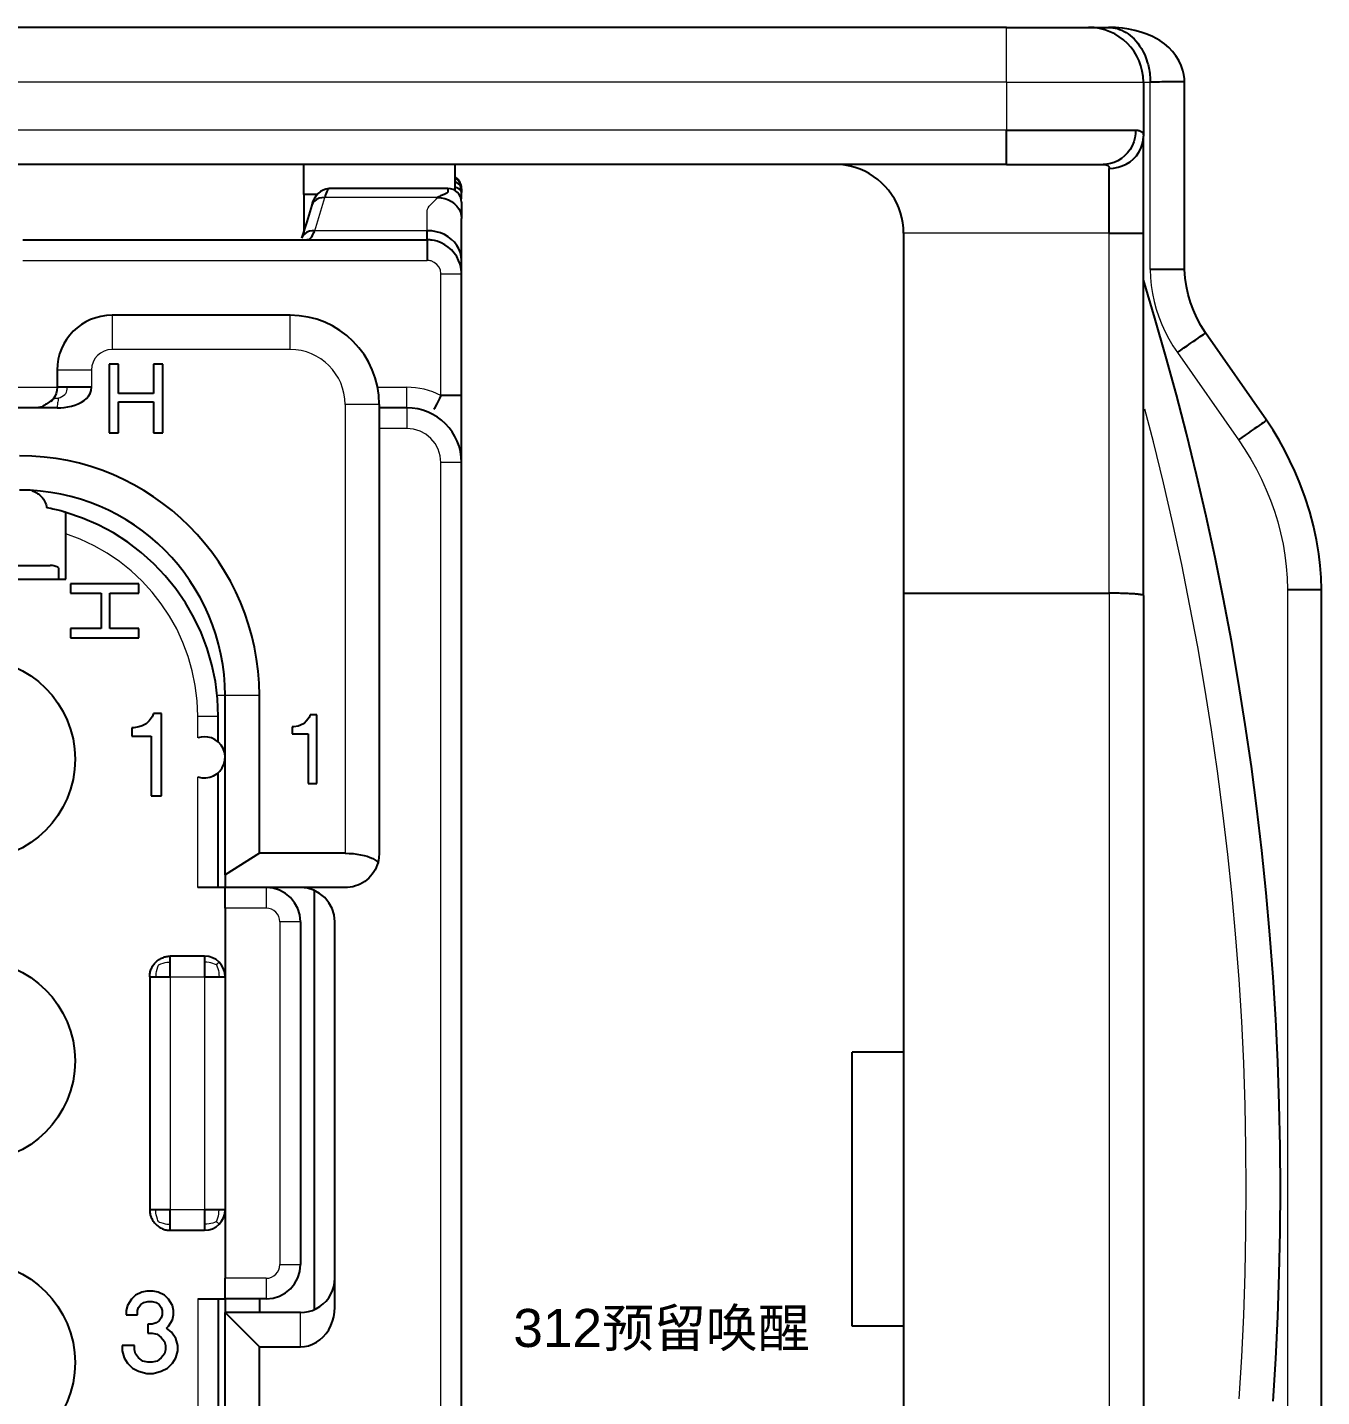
# Model space of a CAD drawing. Header units: millimetres. Extents: x 1638 to 3450, y 1129 to 2069.
# Drawn here: x 1898.6 to 1932.59, y 1909.58 to 1945.54 of the extents above; entities that cross this region are included whole.
import ezdxf

# ---------------------------------------------------------------- set-up
doc = ezdxf.new("R2010")
doc.units = ezdxf.units.MM
doc.layers.add('AM60', color=3, linetype='Continuous', lineweight=25)
doc.layers.add('AM_6', color=3, linetype='Continuous', lineweight=25)
doc.layers.add('线色线径', color=1, linetype='Continuous')
doc.styles.get("Standard").update_dxf_attribs({"font": 'arial.ttf'})

# ---------------------------------------------------------------- blocks, each defined once
blk = doc.blocks.new('*U14')
blk.add_circle((0, 0), 2.641)
blk = doc.blocks.new('*U15')
at = {"layer": 'AM_6', "color": 0, "linetype": 'ByBlock', "lineweight": -2, "transparency": 16777216}
for p in [(0, 23.769), (7, 23.769), (0, 15.846), (7, 15.846), (0, 7.923), (7, 7.923), (0, 0), (7, 0)]:
    blk.add_blockref('*U14', p, dxfattribs=at)
blk = doc.blocks.new('A$C4F331E43')
at = {"layer": 'AM_6', "lineweight": 25}
for points in [[(75.96, 61.92), (47.16, 61.92)], [(75.96, 61.92), (76.138, 61.92), (76.316, 61.92), (76.49, 61.92), (76.661, 61.92), (76.828, 61.92), (76.988, 61.92), (77.141, 61.92), (77.287, 61.92), (77.423, 61.92), (77.549, 61.92), (77.665, 61.92), (77.768, 61.92), (77.86, 61.92), (77.938, 61.92), (78.003, 61.92), (78.054, 61.92), (78.091, 61.92), (78.113, 61.92), (78.12, 61.92)], [(79.56, 60.48), (79.553, 60.627), (79.531, 60.77), (79.495, 60.908), (79.447, 61.041), (79.386, 61.166), (79.314, 61.285), (79.231, 61.396), (79.138, 61.498), (79.036, 61.591), (78.925, 61.674), (78.806, 61.746), (78.681, 61.807), (78.548, 61.855), (78.41, 61.891), (78.267, 61.913), (78.12, 61.92)], [(78.12, 61.92), (78.64, 61.92)], [(80.639, 60.455), (80.636, 60.568), (80.622, 60.679), (80.598, 60.788), (80.552, 60.923), (80.491, 61.052), (80.415, 61.173), (80.326, 61.285), (80.227, 61.388), (80.112, 61.485), (79.988, 61.571), (79.894, 61.627), (79.797, 61.677), (79.647, 61.742), (79.493, 61.796), (79.336, 61.839), (79.174, 61.873), (79.012, 61.897), (78.825, 61.915), (78.64, 61.92)], [(78.64, 61.92), (78.699, 61.918), (78.758, 61.912), (78.817, 61.901), (78.875, 61.887), (78.934, 61.867), (78.992, 61.844), (79.051, 61.816), (79.108, 61.783), (79.161, 61.748), (79.212, 61.71), (79.263, 61.666), (79.313, 61.618), (79.364, 61.564), (79.412, 61.504), (79.461, 61.437), (79.507, 61.364), (79.553, 61.282), (79.594, 61.195), (79.635, 61.092), (79.67, 60.984), (79.681, 60.943), (79.691, 60.9), (79.701, 60.855), (79.71, 60.81), (79.718, 60.762), (79.725, 60.714), (79.73, 60.664), (79.735, 60.613), (79.738, 60.547), (79.739, 60.48)], [(79.56, 60.48), (79.56, 59.066)], [(80.639, 60.49), (80.625, 60.491), (80.612, 60.492), (80.604, 60.492), (80.595, 60.492), (80.584, 60.492), (80.573, 60.492), (80.561, 60.492), (80.547, 60.492), (80.533, 60.492), (80.518, 60.492), (80.501, 60.492), (80.484, 60.492), (80.466, 60.492), (80.447, 60.492), (80.427, 60.492), (80.406, 60.491), (80.362, 60.491), (80.316, 60.49), (80.291, 60.49), (80.266, 60.49), (80.241, 60.489), (80.214, 60.489), (80.16, 60.488), (80.104, 60.487), (80.046, 60.486), (79.986, 60.485), (79.956, 60.485), (79.926, 60.484), (79.895, 60.483), (79.864, 60.483), (79.833, 60.482), (79.802, 60.481), (79.771, 60.481), (79.739, 60.48)], [(80.639, 55.561), (80.639, 60.49)], [(75.96, 59.22), (76.055, 59.22), (76.149, 59.22), (76.393, 59.22), (76.634, 59.22), (76.872, 59.22), (77.107, 59.22), (77.337, 59.22), (77.54, 59.22), (77.737, 59.22), (77.927, 59.22), (78.109, 59.22), (78.284, 59.22), (78.449, 59.22), (78.605, 59.22), (78.751, 59.22), (78.879, 59.22), (78.997, 59.22), (79.104, 59.22), (79.201, 59.22), (79.286, 59.22), (79.321, 59.22), (79.354, 59.22)], [(75.96, 58.32), (75.96, 58.328), (75.96, 58.351), (75.96, 58.389), (75.96, 58.441), (75.96, 58.506), (75.96, 58.584), (75.96, 58.672), (75.96, 58.77), (75.96, 58.876), (75.96, 58.987), (75.96, 59.103), (75.96, 59.22)], [(79.354, 59.22), (79.349, 59.12), (79.332, 59.018), (79.304, 58.914), (79.262, 58.813), (79.208, 58.716), (79.143, 58.625), (79.066, 58.544), (78.981, 58.475), (78.889, 58.417), (78.794, 58.373), (78.696, 58.343), (78.6, 58.326), (78.506, 58.32)], [(78.66, 58.217), (78.777, 58.224), (78.893, 58.246), (79.004, 58.282), (79.11, 58.331), (79.208, 58.392), (79.296, 58.466), (79.374, 58.549), (79.439, 58.641), (79.492, 58.741), (79.529, 58.846), (79.552, 58.955), (79.56, 59.066)], [(79.354, 59.22), (79.374, 59.22), (79.393, 59.219), (79.411, 59.217), (79.428, 59.214), (79.449, 59.21), (79.469, 59.204), (79.486, 59.196), (79.502, 59.187), (79.516, 59.177), (79.528, 59.166), (79.538, 59.152), (79.546, 59.138), (79.552, 59.122), (79.557, 59.105), (79.559, 59.086), (79.56, 59.066)], [(79.56, 56.52), (79.56, 56.613), (79.56, 56.705), (79.56, 56.896), (79.56, 57.085), (79.56, 57.27), (79.56, 57.452), (79.56, 57.63), (79.56, 57.803), (79.56, 57.968), (79.56, 58.125), (79.56, 58.274), (79.56, 58.414), (79.56, 58.545), (79.56, 58.666), (79.56, 58.777), (79.56, 58.896), (79.56, 58.998), (79.56, 59.033), (79.56, 59.066)], [(75.96, 58.32), (75.806, 58.32), (75.653, 58.32), (61.406, 58.32), (47.16, 58.32)], [(57.51, 57.535), (57.51, 58.32)], [(61.47, 58.32), (61.47, 57.642)], [(73.26, 56.52), (73.255, 56.655), (73.24, 56.788), (73.215, 56.921), (73.18, 57.051), (73.136, 57.178), (73.082, 57.301), (73.019, 57.42), (72.947, 57.534), (72.867, 57.642), (72.78, 57.744), (72.684, 57.839), (72.582, 57.927), (72.474, 58.007), (72.36, 58.079), (72.241, 58.142), (72.118, 58.196), (71.991, 58.24), (71.861, 58.275), (71.728, 58.3), (71.595, 58.315), (71.46, 58.32)], [(75.96, 58.32), (76.031, 58.32), (76.102, 58.32), (76.284, 58.32), (76.465, 58.32), (76.644, 58.32), (76.82, 58.32), (76.992, 58.32), (77.195, 58.32), (77.389, 58.32), (77.572, 58.32), (77.745, 58.32), (77.906, 58.32), (78.054, 58.32), (78.172, 58.32), (78.279, 58.32), (78.373, 58.32), (78.455, 58.32), (78.481, 58.32), (78.506, 58.32)], [(78.506, 58.32), (78.52, 58.32), (78.535, 58.319), (78.548, 58.318), (78.561, 58.316), (78.577, 58.313), (78.592, 58.309), (78.605, 58.304), (78.617, 58.298), (78.627, 58.292), (78.636, 58.284), (78.643, 58.275), (78.649, 58.265), (78.654, 58.255), (78.657, 58.243), (78.659, 58.231), (78.66, 58.217)], [(61.65, 57.67), (61.646, 57.739), (61.63, 57.805), (61.618, 57.837), (61.603, 57.869), (61.583, 57.898), (61.56, 57.927), (61.534, 57.954), (61.504, 57.979), (61.471, 58)], [(61.65, 57.677), (61.644, 57.742), (61.623, 57.809), (61.587, 57.872), (61.538, 57.928), (61.477, 57.972)], [(78.66, 56.52), (78.66, 56.582), (78.66, 56.644), (78.66, 56.796), (78.66, 56.946), (78.66, 57.093), (78.66, 57.237), (78.66, 57.375), (78.66, 57.503), (78.66, 57.624), (78.66, 57.737), (78.66, 57.842), (78.66, 57.938), (78.66, 58.025), (78.66, 58.104), (78.66, 58.172), (78.66, 58.195), (78.66, 58.217)], [(57.51, 57.535), (57.51, 57.388), (57.51, 57.248), (57.51, 57.118), (57.51, 56.999), (57.51, 56.891), (57.51, 56.795), (57.51, 56.712), (57.51, 56.644), (57.51, 56.59), (57.51, 56.551), (57.51, 56.528), (57.51, 56.52)], [(57.873, 57.535), (57.51, 57.535)], [(58.168, 57.686), (58.088, 57.674), (58.017, 57.649), (57.945, 57.607), (57.884, 57.555), (57.825, 57.489), (57.777, 57.416), (57.74, 57.336), (57.715, 57.248)], [(58.185, 57.69), (58.177, 57.689), (58.164, 57.684), (58.151, 57.674), (58.129, 57.647), (58.108, 57.607), (58.093, 57.569), (58.078, 57.525), (58.072, 57.502), (58.065, 57.477), (58.061, 57.463), (58.058, 57.449)], [(61.29, 57.69), (58.185, 57.69)], [(61.29, 57.69), (61.29, 57.679), (61.29, 57.659), (61.29, 57.629), (61.29, 57.616), (61.29, 57.602), (61.288, 57.592), (61.282, 57.583), (61.273, 57.574), (61.261, 57.565), (61.246, 57.556), (61.229, 57.547), (61.21, 57.538), (61.19, 57.529), (61.168, 57.52), (61.146, 57.511), (61.124, 57.502), (61.101, 57.492), (61.079, 57.482), (61.058, 57.471), (61.038, 57.461), (61.02, 57.449)], [(61.65, 57.33), (61.643, 57.403), (61.622, 57.47), (61.589, 57.531), (61.545, 57.585), (61.491, 57.629), (61.43, 57.662), (61.363, 57.683), (61.29, 57.69)], [(61.65, 57.645), (61.642, 57.701), (61.619, 57.755), (61.581, 57.804), (61.531, 57.845), (61.47, 57.879)], [(61.65, 57.587), (61.642, 57.619), (61.619, 57.65), (61.581, 57.678), (61.531, 57.702), (61.47, 57.721)], [(61.65, 57.677), (61.65, 57.659), (61.65, 57.645)], [(61.65, 57.645), (61.65, 57.628), (61.65, 57.609), (61.65, 57.598), (61.65, 57.587)], [(61.65, 57.421), (61.65, 57.443), (61.65, 57.49), (61.65, 57.538), (61.65, 57.562), (61.65, 57.587)], [(57.715, 57.248), (57.583, 56.814), (57.45, 56.38)], [(58.058, 57.449), (57.981, 57.447), (57.909, 57.432), (57.843, 57.402), (57.787, 57.36), (57.744, 57.308), (57.715, 57.248)], [(61.02, 57.449), (61.119, 57.442), (61.215, 57.422), (61.306, 57.389), (61.39, 57.345), (61.465, 57.289), (61.53, 57.224), (61.581, 57.151), (61.619, 57.072), (61.642, 56.989), (61.65, 56.903)], [(61.65, 57.33), (61.65, 57.315), (61.65, 57.281), (61.65, 57.271), (61.65, 57.259), (61.65, 57.25), (61.65, 57.238), (61.65, 57.222), (61.65, 57.204), (61.65, 57.184), (61.65, 57.162), (61.65, 57.138), (61.65, 57.113), (61.65, 57.087), (61.65, 57.06), (61.65, 57.033), (61.65, 57.006), (61.65, 56.979), (61.65, 56.953), (61.65, 56.927), (61.65, 56.903)], [(61.65, 55.802), (61.65, 56.062), (61.65, 56.322), (61.65, 56.369), (61.65, 56.424), (61.65, 56.485), (61.65, 56.552), (61.65, 56.622), (61.65, 56.694), (61.65, 56.766), (61.65, 56.836), (61.65, 56.903)], [(57.793, 56.581), (57.726, 56.581), (57.657, 56.568), (57.591, 56.541), (57.532, 56.502), (57.486, 56.451), (57.455, 56.394)], [(57.644, 56.351), (57.654, 56.356), (57.664, 56.364), (57.675, 56.373), (57.698, 56.398), (57.721, 56.429), (57.743, 56.468), (57.765, 56.513), (57.774, 56.535), (57.784, 56.558), (57.788, 56.569), (57.793, 56.581)], [(60.75, 56.343), (60.75, 56.401), (60.75, 56.458), (60.75, 56.533), (60.75, 56.556), (60.75, 56.581)], [(61.65, 55.802), (61.642, 55.903), (61.619, 56.003), (61.581, 56.1), (61.529, 56.191), (61.464, 56.276), (61.386, 56.353), (61.298, 56.42), (61.2, 56.477), (61.094, 56.522), (60.983, 56.555), (60.867, 56.574), (60.75, 56.581)], [(73.26, 56.52), (73.26, 47.061)], [(78.66, 56.52), (78.777, 56.52), (78.893, 56.52), (79.004, 56.52), (79.11, 56.52), (79.208, 56.52), (79.296, 56.52), (79.374, 56.52), (79.439, 56.52), (79.492, 56.52), (79.529, 56.52), (79.552, 56.52), (79.56, 56.52)], [(79.56, 46.998), (79.56, 56.52)], [(50.13, 56.34), (60.75, 56.34)], [(57.551, 56.34), (57.597, 56.349), (57.644, 56.351)], [(57.595, 56.34), (57.608, 56.341), (57.618, 56.342), (57.626, 56.344), (57.633, 56.346), (57.644, 56.351)], [(60.75, 56.34), (60.75, 56.316), (60.75, 56.285), (60.75, 56.239), (60.75, 56.182), (60.75, 56.114), (60.75, 56.038), (60.75, 55.959), (60.75, 55.878), (60.75, 55.8)], [(61.65, 55.44), (61.65, 55.468), (61.648, 55.496), (61.646, 55.525), (61.643, 55.553), (61.631, 55.626), (61.612, 55.698), (61.574, 55.802), (61.523, 55.901), (61.46, 55.993), (61.386, 56.076), (61.303, 56.15), (61.211, 56.213), (61.112, 56.264), (61.008, 56.302), (60.943, 56.319), (60.877, 56.331), (60.846, 56.335), (60.814, 56.338), (60.782, 56.339), (60.75, 56.34)], [(61.65, 55.44), (61.65, 55.461), (61.65, 55.49), (61.65, 55.532), (61.65, 55.586), (61.65, 55.652), (61.65, 55.729), (61.65, 55.764), (61.65, 55.802)], [(61.65, 52.254), (61.65, 55.44)], [(80.639, 55.561), (80.62, 55.561), (80.59, 55.561), (80.547, 55.561), (80.492, 55.561), (80.425, 55.561), (80.348, 55.561), (80.262, 55.561), (80.167, 55.561), (80.066, 55.561), (79.96, 55.561), (79.85, 55.561), (79.739, 55.561)], [(81.189, 53.896), (81.069, 54.091), (80.962, 54.292), (80.872, 54.49), (80.795, 54.693), (80.734, 54.901), (80.688, 55.111), (80.655, 55.335), (80.639, 55.561)], [(82.969, 25.844), (83.037, 26.955), (83.091, 28.068), (83.129, 29.181), (83.152, 30.295), (83.16, 31.41), (83.152, 32.525), (83.129, 33.639), (83.091, 34.752), (83.037, 35.865), (82.969, 36.976), (82.884, 38.086), (82.785, 39.195), (82.67, 40.302), (82.541, 41.407), (82.396, 42.511), (82.236, 43.612), (82.06, 44.712), (81.87, 45.808), (81.665, 46.903), (81.444, 47.995), (81.208, 49.083), (80.958, 50.169), (80.692, 51.252), (80.429, 52.267), (80.152, 53.279), (79.862, 54.286), (79.56, 55.29)], [(52.47, 54.36), (52.323, 54.353), (52.18, 54.331), (52.042, 54.295), (51.909, 54.247), (51.784, 54.186), (51.665, 54.114), (51.554, 54.031), (51.452, 53.938), (51.359, 53.836), (51.276, 53.725), (51.204, 53.606), (51.143, 53.481), (51.095, 53.348), (51.059, 53.21), (51.037, 53.067), (51.03, 52.92)], [(57.15, 54.36), (52.47, 54.36)], [(59.49, 52.02), (59.478, 52.259), (59.442, 52.492), (59.385, 52.716), (59.306, 52.931), (59.208, 53.135), (59.09, 53.328), (58.956, 53.508), (58.805, 53.675), (58.638, 53.826), (58.458, 53.96), (58.265, 54.078), (58.061, 54.176), (57.846, 54.255), (57.622, 54.312), (57.389, 54.348), (57.15, 54.36)], [(80.452, 53.38), (80.539, 53.441), (80.625, 53.501), (80.709, 53.56), (80.789, 53.616), (80.864, 53.668), (80.933, 53.717), (80.996, 53.761), (81.051, 53.799), (81.098, 53.832), (81.135, 53.858), (81.163, 53.878), (81.181, 53.89), (81.189, 53.896)], [(82.795, 51.603), (81.189, 53.896)], [(51.03, 52.92), (51.03, 52.47)], [(52.639, 53.072), (52.392, 53.072)], [(52.392, 53.072), (52.392, 51.272)], [(52.639, 52.307), (52.639, 53.072)], [(53.809, 53.072), (53.562, 53.072)], [(53.562, 53.072), (53.562, 52.307)], [(53.809, 51.272), (53.809, 53.072)], [(50.907, 52.144), (50.824, 52.083), (50.738, 52.024), (50.72, 52.013), (50.702, 52.001), (50.688, 51.992), (50.673, 51.984), (50.661, 51.977), (50.651, 51.972), (50.644, 51.969)], [(51.03, 52.47), (51.023, 52.386), (51.004, 52.303), (50.971, 52.225), (50.927, 52.153), (50.872, 52.088)], [(51.03, 51.93), (51.122, 51.933), (51.216, 51.941), (51.311, 51.955), (51.405, 51.975), (51.497, 52.002), (51.584, 52.035), (51.666, 52.075), (51.739, 52.122), (51.803, 52.176), (51.856, 52.238), (51.896, 52.307), (51.921, 52.384), (51.93, 52.47)], [(51.294, 52.47), (51.226, 52.47), (51.168, 52.47), (51.119, 52.47), (51.081, 52.47), (51.053, 52.47), (51.036, 52.47)], [(51.93, 52.47), (51.829, 52.47), (51.73, 52.47), (51.633, 52.47), (51.54, 52.47), (51.451, 52.47), (51.369, 52.47), (51.294, 52.47)], [(53.562, 52.307), (52.639, 52.307)], [(61.11, 52.254), (61.072, 52.178), (61.034, 52.105), (60.999, 52.035), (60.966, 51.971), (60.936, 51.914), (60.924, 51.889)], [(61.65, 52.254), (61.626, 52.254), (61.595, 52.254), (61.549, 52.254), (61.512, 52.254), (61.47, 52.254), (61.424, 52.254), (61.348, 52.254), (61.269, 52.254), (61.188, 52.254), (61.11, 52.254)], [(61.65, 50.49), (61.65, 50.499), (61.65, 50.525), (61.65, 50.567), (61.65, 50.624), (61.65, 50.695), (61.65, 50.777), (61.65, 50.87), (61.65, 50.973), (61.65, 51.085), (61.65, 51.203), (61.65, 51.327), (61.65, 51.456), (61.65, 51.588), (61.65, 51.722), (61.65, 51.857), (61.65, 51.991), (61.65, 52.124), (61.65, 52.254)], [(51.03, 51.93), (49.311, 51.93)], [(50.645, 51.953), (50.49, 51.93)], [(52.639, 51.272), (52.639, 52.082)], [(52.639, 52.082), (53.562, 52.082)], [(53.562, 52.082), (53.562, 51.272)], [(59.49, 52.02), (59.49, 40.23)], [(60.21, 51.93), (59.49, 51.93)], [(61.65, 50.49), (61.643, 50.637), (61.621, 50.78), (61.585, 50.918), (61.537, 51.051), (61.476, 51.176), (61.404, 51.295), (61.321, 51.406), (61.228, 51.508), (61.126, 51.601), (61.015, 51.684), (60.896, 51.756), (60.771, 51.817), (60.638, 51.865), (60.5, 51.901), (60.357, 51.923), (60.21, 51.93)], [(60.869, 51.781), (60.865, 51.773)], [(82.795, 51.603), (82.787, 51.597), (82.769, 51.585), (82.741, 51.565), (82.703, 51.539), (82.657, 51.506), (82.602, 51.468), (82.539, 51.424), (82.47, 51.375), (82.394, 51.323), (82.314, 51.266), (82.231, 51.208), (82.145, 51.148), (82.058, 51.087)], [(84.24, 47.161), (84.227, 47.474), (84.202, 47.786), (84.164, 48.096), (84.102, 48.466), (84.023, 48.833), (83.927, 49.196), (83.799, 49.597), (83.652, 49.991), (83.535, 50.267), (83.408, 50.538), (83.273, 50.805), (83.123, 51.076), (82.964, 51.342), (82.795, 51.603)], [(52.392, 51.272), (52.639, 51.272)], [(53.562, 51.272), (53.809, 51.272)], [(56.34, 44.37), (56.332, 44.694), (56.307, 45.014), (56.267, 45.329), (56.212, 45.64), (56.142, 45.944), (56.057, 46.243), (55.958, 46.536), (55.845, 46.822), (55.719, 47.101), (55.58, 47.373), (55.428, 47.637), (55.264, 47.892), (55.088, 48.139), (54.901, 48.377), (54.703, 48.606), (54.495, 48.825), (54.276, 49.033), (54.047, 49.231), (53.809, 49.418), (53.562, 49.594), (53.307, 49.758), (53.043, 49.91), (52.771, 50.049), (52.492, 50.175), (52.206, 50.288), (51.913, 50.387), (51.614, 50.472), (51.31, 50.542), (50.999, 50.597), (50.684, 50.637), (50.364, 50.662), (50.04, 50.67)], [(61.65, 12.33), (61.65, 50.49)], [(55.44, 44.37), (55.433, 44.648), (55.412, 44.922), (55.378, 45.192), (55.33, 45.458), (55.27, 45.72), (55.197, 45.976), (55.112, 46.227), (55.016, 46.472), (54.908, 46.711), (54.788, 46.944), (54.658, 47.17), (54.518, 47.389), (54.367, 47.601), (54.207, 47.805), (54.037, 48.001), (53.858, 48.188), (53.671, 48.367), (53.475, 48.537), (53.271, 48.697), (53.059, 48.848), (52.84, 48.988), (52.614, 49.118), (52.381, 49.238), (52.142, 49.346), (51.897, 49.442), (51.646, 49.527), (51.39, 49.6), (51.128, 49.66), (50.862, 49.708), (50.592, 49.742), (50.318, 49.763), (50.04, 49.77)], [(50.364, 49.75), (50.383, 49.745), (50.403, 49.738), (50.423, 49.73), (50.442, 49.722), (50.461, 49.713), (50.479, 49.704), (50.497, 49.693), (50.515, 49.683), (50.532, 49.671), (50.565, 49.646), (50.596, 49.618), (50.622, 49.59), (50.647, 49.561), (50.669, 49.53), (50.69, 49.496), (50.708, 49.461), (50.724, 49.424), (50.737, 49.384), (50.748, 49.343), (50.752, 49.325), (50.755, 49.306)], [(51.255, 49.183), (51.247, 49.186), (51.236, 49.189), (51.222, 49.193), (51.213, 49.195), (51.203, 49.198), (51.193, 49.201), (51.181, 49.204), (51.155, 49.212), (51.124, 49.22), (51.091, 49.229), (51.053, 49.238), (51.012, 49.249), (50.967, 49.26), (50.918, 49.271), (50.867, 49.282), (50.812, 49.294), (50.755, 49.306)], [(55.26, 43.83), (55.241, 44.29), (55.185, 44.742), (55.094, 45.183), (54.968, 45.612), (54.809, 46.028), (54.619, 46.427), (54.398, 46.81), (54.148, 47.173), (53.87, 47.515), (53.566, 47.835), (53.236, 48.131), (52.883, 48.4), (52.506, 48.642), (52.109, 48.854), (51.691, 49.035), (51.255, 49.183)], [(51.255, 48.618), (51.255, 48.645), (51.255, 48.672), (51.255, 48.699), (51.255, 48.726), (51.255, 48.752), (51.255, 48.779), (51.255, 48.805), (51.255, 48.83), (51.255, 48.855), (51.255, 48.88), (51.255, 48.904), (51.255, 48.927), (51.255, 48.95), (51.255, 48.972), (51.255, 48.993), (51.255, 49.013), (51.255, 49.032), (51.255, 49.051), (51.255, 49.068), (51.255, 49.085), (51.255, 49.1), (51.255, 49.114), (51.255, 49.127), (51.255, 49.138), (51.255, 49.149), (51.255, 49.158), (51.255, 49.165), (51.255, 49.177)], [(51.255, 47.43), (51.255, 48.618)], [(49.455, 47.79), (49.632, 47.79), (49.807, 47.79), (49.979, 47.79), (50.146, 47.79), (50.306, 47.79), (50.458, 47.79), (50.6, 47.79), (50.731, 47.79), (50.85, 47.79)], [(51.062, 47.73), (51.052, 47.736), (51.04, 47.742), (51.029, 47.748), (51.017, 47.754), (50.992, 47.764), (50.966, 47.773), (50.939, 47.78), (50.91, 47.785), (50.881, 47.789), (50.85, 47.79)], [(51.062, 47.73), (51.062, 47.43)], [(83.34, 47.161), (83.451, 47.161), (83.561, 47.161), (83.667, 47.161), (83.768, 47.161), (83.862, 47.161), (83.949, 47.161), (84.026, 47.161), (84.093, 47.161), (84.148, 47.161), (84.191, 47.161), (84.22, 47.161), (84.237, 47.161)], [(84.24, 15.659), (84.24, 47.161)], [(73.26, 47.061), (73.26, 45.764), (73.26, 44.465), (73.26, 43.164), (73.26, 41.862), (73.26, 40.559), (73.26, 39.254), (73.26, 37.948), (73.26, 36.642), (73.26, 35.334), (73.26, 34.027), (73.26, 32.718), (73.26, 31.41), (73.26, 30.102), (73.26, 28.794), (73.26, 27.486), (73.26, 26.178), (73.26, 24.872)], [(73.26, 47.061), (78.66, 47.061)], [(79.56, 46.998), (79.55, 47.008), (79.543, 47.011), (79.533, 47.014), (79.521, 47.017), (79.507, 47.019), (79.492, 47.022), (79.474, 47.025), (79.454, 47.028), (79.432, 47.03), (79.409, 47.033), (79.384, 47.035), (79.356, 47.038), (79.328, 47.04), (79.297, 47.042), (79.266, 47.045), (79.232, 47.047), (79.197, 47.048), (79.161, 47.05), (79.124, 47.052), (79.085, 47.053), (79.046, 47.055), (79.005, 47.056), (78.964, 47.057), (78.922, 47.058), (78.879, 47.059), (78.836, 47.059), (78.792, 47.06), (78.748, 47.06), (78.704, 47.061), (78.66, 47.061)], [(79.56, 46.998), (79.56, 45.707), (79.56, 44.413), (79.56, 43.118), (79.56, 41.821), (79.56, 40.522), (79.56, 39.223), (79.56, 37.922), (79.56, 36.621), (79.56, 35.319), (79.56, 34.016), (79.56, 32.713), (79.56, 31.41), (79.56, 30.107), (79.56, 28.804), (79.56, 27.501), (79.56, 26.199), (79.56, 24.898)], [(55.44, 39.663), (55.44, 44.37)], [(56.34, 40.23), (56.34, 44.37)], [(55.26, 43.152), (55.26, 43.83)], [(57.243, 43.551), (57.198, 43.551)], [(57.198, 43.551), (57.198, 43.371)], [(57.356, 43.573), (57.243, 43.551)], [(57.423, 43.596), (57.356, 43.573)], [(57.513, 43.641), (57.423, 43.596)], [(57.581, 43.708), (57.513, 43.641)], [(57.648, 43.798), (57.581, 43.708)], [(57.671, 43.866), (57.648, 43.798)], [(57.851, 43.866), (57.671, 43.866)], [(57.851, 42.066), (57.851, 43.866)], [(54.72, 42.241), (54.826, 42.215), (54.932, 42.211), (55.035, 42.227), (55.133, 42.263), (55.222, 42.316), (55.299, 42.386), (55.363, 42.471), (55.409, 42.57), (55.435, 42.676), (55.439, 42.782), (55.423, 42.885), (55.387, 42.983), (55.334, 43.072), (55.264, 43.149), (55.179, 43.213), (55.08, 43.259), (54.991, 43.282), (54.9, 43.29), (54.809, 43.282), (54.72, 43.259)], [(57.198, 43.371), (57.626, 43.371)], [(57.626, 43.371), (57.626, 42.066)], [(55.26, 39.33), (55.26, 42.348)], [(57.626, 42.066), (57.851, 42.066)], [(56.34, 40.23), (55.44, 39.663)], [(58.59, 40.23), (56.34, 40.23)], [(58.59, 40.23), (58.696, 40.228), (58.801, 40.221), (58.903, 40.21), (59, 40.194), (59.092, 40.174), (59.176, 40.151), (59.253, 40.124), (59.32, 40.094), (59.377, 40.061), (59.423, 40.026), (59.457, 39.99)], [(59.457, 39.99), (59.436, 39.924), (59.411, 39.86), (59.38, 39.799), (59.345, 39.74), (59.305, 39.683), (59.261, 39.63), (59.213, 39.581), (59.162, 39.535), (59.107, 39.493), (59.049, 39.456), (58.989, 39.423), (58.926, 39.395), (58.861, 39.372), (58.795, 39.354), (58.727, 39.341), (58.659, 39.333), (58.59, 39.33)], [(59.49, 40.23), (59.482, 40.109), (59.457, 39.99)], [(55.44, 39.663), (55.44, 39.33)], [(55.44, 39.33), (54.72, 39.33)], [(55.44, 38.79), (55.44, 38.884), (55.44, 38.975), (55.44, 39.06), (55.44, 39.137), (55.44, 39.204), (55.44, 39.258), (55.44, 39.297), (55.44, 39.322), (55.44, 39.33)], [(56.52, 39.33), (55.44, 39.33)], [(57.42, 38.43), (57.402, 38.611), (57.349, 38.78), (57.266, 38.933), (57.156, 39.066), (57.023, 39.176), (56.87, 39.259), (56.701, 39.312), (56.52, 39.33)], [(58.59, 39.33), (56.52, 39.33)], [(58.32, 38.43), (58.302, 38.611), (58.249, 38.78), (58.166, 38.933), (58.056, 39.066), (57.923, 39.176), (57.77, 39.259), (57.601, 39.312), (57.42, 39.33)], [(57.78, 39.255), (57.78, 28.245)], [(55.44, 38.79), (55.44, 29.07)], [(57.42, 38.43), (57.42, 29.43)], [(58.32, 28.309), (58.32, 38.43)], [(53.46, 36.99), (53.461, 37.016), (53.463, 37.043), (53.466, 37.069), (53.47, 37.095), (53.476, 37.121), (53.483, 37.147), (53.492, 37.172), (53.501, 37.197), (53.512, 37.221), (53.524, 37.244), (53.537, 37.268), (53.551, 37.29), (53.566, 37.312), (53.583, 37.333), (53.6, 37.353), (53.618, 37.372), (53.637, 37.39), (53.657, 37.407), (53.678, 37.424), (53.7, 37.439), (53.722, 37.453), (53.746, 37.466), (53.769, 37.478), (53.793, 37.489), (53.818, 37.498), (53.843, 37.507), (53.869, 37.514), (53.895, 37.52), (53.921, 37.524), (53.947, 37.527), (53.974, 37.529), (54, 37.53)], [(54.9, 37.53), (54, 37.53)], [(54, 37.372), (54, 37.402), (54, 37.429), (54, 37.475), (54, 37.506), (54, 37.524)], [(55.44, 36.99), (55.429, 37.099), (55.398, 37.2), (55.348, 37.292), (55.282, 37.372), (55.202, 37.438), (55.11, 37.488), (55.009, 37.519), (54.9, 37.53)], [(54.9, 37.53), (54.9, 37.506), (54.9, 37.475), (54.9, 37.429), (54.9, 37.402), (54.9, 37.372)], [(54, 36.99), (54, 37.068), (54, 37.149), (54, 37.228), (54, 37.304), (54, 37.339), (54, 37.372)], [(54.9, 37.372), (54.9, 37.339), (54.9, 37.304), (54.9, 37.228), (54.9, 37.149), (54.9, 37.068), (54.9, 36.99)], [(53.46, 36.99), (53.484, 36.99), (53.515, 36.99), (53.561, 36.99), (53.588, 36.99), (53.618, 36.99)], [(53.46, 36.99), (53.46, 30.87)], [(53.618, 36.99), (53.651, 36.99), (53.686, 36.99), (53.762, 36.99), (53.841, 36.99), (53.922, 36.99), (54, 36.99)], [(54.9, 36.99), (54.984, 36.99), (55.067, 36.99), (55.145, 36.99), (55.217, 36.99), (55.282, 36.99)], [(55.282, 36.99), (55.337, 36.99), (55.381, 36.99), (55.414, 36.99), (55.433, 36.99)], [(73.26, 35.01), (71.91, 35.01)], [(71.91, 27.81), (71.91, 35.01)], [(53.46, 30.87), (53.461, 30.844), (53.463, 30.817), (53.466, 30.791), (53.47, 30.765), (53.476, 30.739), (53.483, 30.713), (53.492, 30.688), (53.501, 30.663), (53.512, 30.639), (53.524, 30.616), (53.537, 30.592), (53.551, 30.57), (53.566, 30.548), (53.583, 30.527), (53.6, 30.507), (53.618, 30.488), (53.637, 30.47), (53.657, 30.453), (53.678, 30.436), (53.7, 30.421), (53.723, 30.407), (53.746, 30.394), (53.769, 30.382), (53.793, 30.371), (53.818, 30.362), (53.843, 30.353), (53.869, 30.346), (53.895, 30.34), (53.921, 30.336), (53.947, 30.333), (53.974, 30.331), (54, 30.33)], [(53.618, 30.87), (53.588, 30.87), (53.561, 30.87), (53.515, 30.87), (53.484, 30.87), (53.466, 30.87)], [(54, 30.87), (53.922, 30.87), (53.841, 30.87), (53.762, 30.87), (53.686, 30.87), (53.651, 30.87), (53.618, 30.87)], [(54, 30.488), (54, 30.521), (54, 30.556), (54, 30.632), (54, 30.711), (54, 30.792), (54, 30.87)], [(54.9, 30.33), (55.009, 30.341), (55.11, 30.372), (55.202, 30.422), (55.282, 30.488), (55.348, 30.568), (55.398, 30.66), (55.429, 30.761), (55.44, 30.87)], [(54.9, 30.87), (54.9, 30.792), (54.9, 30.711), (54.9, 30.632), (54.9, 30.556), (54.9, 30.521), (54.9, 30.488)], [(55.282, 30.87), (55.217, 30.87), (55.145, 30.87), (55.067, 30.87), (54.984, 30.87), (54.9, 30.87)], [(55.44, 30.87), (55.414, 30.87), (55.381, 30.87), (55.337, 30.87), (55.282, 30.87)], [(54, 30.33), (54, 30.354), (54, 30.385), (54, 30.431), (54, 30.458), (54, 30.488)], [(54, 30.33), (54.9, 30.33)], [(54.9, 30.488), (54.9, 30.458), (54.9, 30.431), (54.9, 30.385), (54.9, 30.354), (54.9, 30.336)], [(56.52, 28.53), (56.701, 28.548), (56.87, 28.601), (57.023, 28.684), (57.156, 28.794), (57.266, 28.927), (57.349, 29.08), (57.402, 29.249), (57.42, 29.43)], [(55.44, 28.53), (55.44, 28.538), (55.44, 28.563), (55.44, 28.602), (55.44, 28.656), (55.44, 28.723), (55.44, 28.8), (55.44, 28.885), (55.44, 28.976), (55.44, 29.07)], [(57.42, 28.17), (57.528, 28.177), (57.635, 28.196), (57.739, 28.228), (57.838, 28.273), (57.931, 28.329), (58.017, 28.396), (58.094, 28.473), (58.161, 28.559), (58.217, 28.652), (58.262, 28.751), (58.294, 28.855), (58.313, 28.962), (58.32, 29.07)], [(54.72, 28.53), (55.44, 28.53)], [(55.26, 28.53), (55.26, 20.473)], [(56.52, 28.53), (55.44, 28.53)], [(55.44, 28.53), (55.44, 28.17)], [(56.34, 28.53), (56.34, 28.17)], [(55.44, 28.17), (56.34, 27.27)], [(55.44, 22.95), (55.44, 28.17)], [(57.42, 28.17), (55.44, 28.17)], [(57.42, 27.27), (57.528, 27.278), (57.635, 27.3), (57.739, 27.338), (57.838, 27.389), (57.931, 27.454), (58.017, 27.531), (58.094, 27.62), (58.161, 27.719), (58.217, 27.826), (58.262, 27.941), (58.294, 28.061), (58.313, 28.184), (58.32, 28.309)], [(73.26, 27.81), (71.91, 27.81)], [(56.34, 23.85), (56.34, 27.27)], [(56.34, 27.27), (57.42, 27.27)]]:
    blk.add_lwpolyline(points, dxfattribs=at)
at = {"layer": 'AM_6', "lineweight": 9}
for points in [[(75.96, 60.48), (75.96, 60.631), (75.96, 60.779), (75.96, 60.925), (75.96, 61.066), (75.96, 61.2), (75.96, 61.326), (75.96, 61.444), (75.96, 61.55), (75.96, 61.645), (75.96, 61.727), (75.96, 61.796), (75.96, 61.85), (75.96, 61.889), (75.96, 61.912), (75.96, 61.92)], [(75.96, 60.48), (46.774, 60.48)], [(75.96, 60.48), (76.195, 60.48), (76.43, 60.48), (76.662, 60.48), (76.892, 60.48), (77.117, 60.48), (77.338, 60.48), (77.552, 60.48), (77.76, 60.48), (77.96, 60.48), (78.152, 60.48), (78.334, 60.48), (78.506, 60.48), (78.667, 60.48), (78.816, 60.48), (78.953, 60.48), (79.078, 60.48), (79.189, 60.48), (79.286, 60.48), (79.369, 60.48), (79.437, 60.48), (79.491, 60.48), (79.529, 60.48), (79.552, 60.48), (79.56, 60.48)], [(75.96, 60.48), (75.96, 59.22)], [(79.56, 60.48), (79.739, 60.48)], [(79.739, 55.561), (79.739, 60.48)], [(75.96, 59.22), (45.36, 59.22)], [(57.793, 56.581), (58.058, 57.449)], [(61.02, 57.449), (58.058, 57.449)], [(60.75, 56.581), (60.75, 56.841), (60.75, 57.102), (60.756, 57.143), (60.774, 57.183), (60.8, 57.221), (60.833, 57.26), (60.87, 57.297), (60.91, 57.335), (60.949, 57.372), (60.987, 57.41), (61.02, 57.449)], [(60.75, 56.581), (57.793, 56.581)], [(78.66, 56.52), (73.26, 56.52)], [(78.66, 47.061), (78.66, 56.52)], [(50.13, 55.8), (60.75, 55.8)], [(61.11, 55.44), (61.11, 55.451), (61.109, 55.463), (61.108, 55.474), (61.107, 55.485), (61.102, 55.514), (61.095, 55.543), (61.059, 55.624), (61.005, 55.695), (60.934, 55.749), (60.853, 55.785), (60.827, 55.792), (60.801, 55.796), (60.788, 55.798), (60.775, 55.799), (60.763, 55.8), (60.75, 55.8)], [(61.65, 55.44), (61.626, 55.44), (61.595, 55.44), (61.549, 55.44), (61.492, 55.44), (61.424, 55.44), (61.348, 55.44), (61.269, 55.44), (61.188, 55.44), (61.11, 55.44)], [(61.11, 52.254), (61.11, 55.44)], [(79.739, 55.561), (79.746, 55.349), (79.765, 55.139), (79.797, 54.93), (79.841, 54.723), (79.896, 54.518), (79.963, 54.317), (80.041, 54.12), (80.129, 53.927), (80.227, 53.739), (80.335, 53.556), (80.452, 53.38)], [(52.47, 54.36), (52.47, 54.352), (52.47, 54.329), (52.47, 54.291), (52.47, 54.239), (52.47, 54.174), (52.47, 54.096), (52.47, 54.008), (52.47, 53.91), (52.47, 53.804), (52.47, 53.693), (52.47, 53.577), (52.47, 53.46)], [(57.15, 53.46), (57.15, 53.577), (57.15, 53.693), (57.15, 53.804), (57.15, 53.91), (57.15, 54.008), (57.15, 54.096), (57.15, 54.174), (57.15, 54.239), (57.15, 54.291), (57.15, 54.329), (57.15, 54.352), (57.15, 54.36)], [(52.47, 53.46), (52.361, 53.449), (52.26, 53.418), (52.168, 53.368), (52.088, 53.302), (52.022, 53.222), (51.972, 53.13), (51.941, 53.029), (51.93, 52.92)], [(57.15, 53.46), (52.47, 53.46)], [(58.59, 52.02), (58.583, 52.167), (58.561, 52.31), (58.525, 52.448), (58.477, 52.581), (58.416, 52.706), (58.344, 52.825), (58.261, 52.936), (58.168, 53.038), (58.066, 53.131), (57.955, 53.214), (57.836, 53.286), (57.711, 53.347), (57.578, 53.395), (57.44, 53.431), (57.297, 53.453), (57.15, 53.46)], [(80.452, 53.38), (82.058, 51.087)], [(51.93, 52.92), (51.813, 52.92), (51.697, 52.92), (51.586, 52.92), (51.48, 52.92), (51.382, 52.92), (51.294, 52.92), (51.216, 52.92), (51.151, 52.92), (51.099, 52.92), (51.061, 52.92), (51.038, 52.92), (51.03, 52.92)], [(51.93, 52.92), (51.93, 52.47)], [(42.21, 52.47), (51.03, 52.47)], [(51.059, 52.18), (51.027, 52.178), (50.998, 52.175), (50.972, 52.17), (50.949, 52.164), (50.929, 52.156), (50.912, 52.147), (50.899, 52.138)], [(51.059, 52.18), (51.057, 52.152), (51.053, 52.122), (51.048, 52.09), (51.042, 52.056), (51.036, 52.019), (51.032, 51.978), (51.03, 51.93)], [(51.059, 52.18), (51.11, 52.203), (51.156, 52.226), (51.196, 52.25), (51.229, 52.276), (51.255, 52.305), (51.274, 52.337), (51.285, 52.375), (51.292, 52.418), (51.294, 52.47)], [(59.446, 52.47), (60.21, 52.47)], [(61.11, 52.254), (60.896, 52.347), (60.673, 52.415), (60.443, 52.456), (60.21, 52.47)], [(60.21, 51.93), (60.21, 51.938), (60.21, 51.963), (60.21, 52.002), (60.21, 52.056), (60.21, 52.123), (60.21, 52.2), (60.21, 52.285), (60.21, 52.376), (60.21, 52.47)], [(59.49, 52.02), (59.482, 52.02), (59.459, 52.02), (59.422, 52.02), (59.369, 52.02), (59.304, 52.02), (59.226, 52.02), (59.138, 52.02), (59.04, 52.02), (58.934, 52.02), (58.823, 52.02), (58.707, 52.02), (58.59, 52.02)], [(58.59, 52.02), (58.59, 40.23)], [(60.21, 51.93), (60.21, 51.922), (60.21, 51.897), (60.21, 51.858), (60.21, 51.804), (60.21, 51.737), (60.21, 51.66), (60.21, 51.575), (60.21, 51.484), (60.21, 51.39)], [(82.072, 25.905), (82.141, 27.005), (82.194, 28.105), (82.231, 29.206), (82.254, 30.308), (82.262, 31.41), (82.254, 32.512), (82.231, 33.614), (82.194, 34.715), (82.141, 35.815), (82.072, 36.915), (81.989, 38.012), (81.891, 39.109), (81.778, 40.203), (81.649, 41.297), (81.506, 42.388), (81.348, 43.477), (81.174, 44.564), (80.986, 45.649), (80.783, 46.731), (80.565, 47.811), (80.332, 48.887), (80.084, 49.961), (79.821, 51.032), (79.599, 51.891)], [(60.21, 51.39), (59.49, 51.39)], [(61.11, 50.49), (61.092, 50.671), (61.039, 50.84), (60.956, 50.993), (60.846, 51.126), (60.713, 51.236), (60.56, 51.319), (60.391, 51.372), (60.21, 51.39)], [(82.058, 51.087), (82.224, 50.838), (82.381, 50.582), (82.527, 50.32), (82.662, 50.052), (82.787, 49.779), (82.899, 49.501), (83, 49.219), (83.088, 48.932), (83.163, 48.643), (83.226, 48.35), (83.275, 48.056), (83.311, 47.759), (83.333, 47.46), (83.34, 47.161)], [(61.65, 50.49), (61.642, 50.49), (61.617, 50.49), (61.578, 50.49), (61.524, 50.49), (61.457, 50.49), (61.38, 50.49), (61.295, 50.49), (61.204, 50.49), (61.11, 50.49)], [(61.11, 12.33), (61.11, 50.49)], [(54.72, 43.83), (54.704, 44.235), (54.656, 44.633), (54.577, 45.022), (54.469, 45.401), (54.333, 45.768), (54.169, 46.122), (53.979, 46.462), (53.763, 46.785), (53.523, 47.091), (53.26, 47.378), (52.975, 47.644), (52.669, 47.889), (52.343, 48.11), (51.998, 48.306), (51.635, 48.476), (51.255, 48.618)], [(83.34, 47.161), (83.34, 15.659)], [(78.66, 47.061), (78.66, 45.764), (78.66, 44.465), (78.66, 43.164), (78.66, 41.862), (78.66, 40.559), (78.66, 39.254), (78.66, 37.948), (78.66, 36.642), (78.66, 35.334), (78.66, 34.027), (78.66, 32.718), (78.66, 31.41), (78.66, 30.102), (78.66, 28.794), (78.66, 27.486), (78.66, 26.178), (78.66, 24.872)], [(55.44, 44.37), (55.336, 44.37), (55.234, 44.37)], [(56.34, 44.37), (55.44, 44.37)], [(54.72, 43.83), (54.814, 43.83), (54.905, 43.83), (54.99, 43.83), (55.067, 43.83), (55.134, 43.83), (55.188, 43.83), (55.227, 43.83), (55.252, 43.83), (55.26, 43.83)], [(54.72, 43.259), (54.72, 43.83)], [(54.72, 39.33), (54.72, 42.241)], [(56.52, 39.33), (56.52, 39.322), (56.52, 39.297), (56.52, 39.258), (56.52, 39.204), (56.52, 39.137), (56.52, 39.06), (56.52, 38.975), (56.52, 38.884), (56.52, 38.79)], [(56.52, 38.79), (55.44, 38.79)], [(56.88, 38.43), (56.873, 38.503), (56.852, 38.57), (56.819, 38.631), (56.775, 38.685), (56.721, 38.729), (56.66, 38.762), (56.593, 38.783), (56.52, 38.79)], [(57.42, 38.43), (57.412, 38.43), (57.387, 38.43), (57.348, 38.43), (57.294, 38.43), (57.227, 38.43), (57.15, 38.43), (57.065, 38.43), (56.974, 38.43), (56.88, 38.43)], [(56.88, 38.43), (56.88, 29.43)], [(53.69, 37.3), (53.676, 37.27), (53.663, 37.24), (53.643, 37.179), (53.628, 37.12), (53.622, 37.08), (53.619, 37.037), (53.618, 36.99)], [(53.69, 37.3), (53.72, 37.314), (53.75, 37.327), (53.811, 37.347), (53.87, 37.362), (53.91, 37.368), (53.953, 37.371), (54, 37.372)], [(55.213, 37.3), (55.165, 37.322), (55.117, 37.34), (55.068, 37.354), (55.018, 37.364), (54.964, 37.37), (54.9, 37.372)], [(55.213, 37.3), (55.234, 37.323), (55.252, 37.341), (55.266, 37.355), (55.275, 37.365), (55.282, 37.372)], [(55.213, 37.3), (55.234, 37.252), (55.252, 37.202), (55.266, 37.153), (55.275, 37.103), (55.28, 37.051), (55.282, 36.99)], [(54, 36.99), (54.9, 36.99)], [(54, 36.99), (54, 30.87)], [(54.9, 36.99), (54.9, 30.87)], [(53.69, 30.56), (53.676, 30.59), (53.663, 30.62), (53.643, 30.681), (53.628, 30.74), (53.622, 30.78), (53.619, 30.823), (53.618, 30.87)], [(54.9, 30.87), (54, 30.87)], [(55.213, 30.56), (55.234, 30.608), (55.252, 30.658), (55.266, 30.707), (55.275, 30.757), (55.28, 30.809), (55.282, 30.87)], [(53.69, 30.56), (53.72, 30.546), (53.75, 30.533), (53.811, 30.513), (53.87, 30.498), (53.91, 30.492), (53.953, 30.489), (54, 30.488)], [(55.213, 30.56), (55.165, 30.538), (55.117, 30.52), (55.068, 30.506), (55.018, 30.496), (54.964, 30.49), (54.9, 30.488)], [(55.213, 30.56), (55.226, 30.546), (55.238, 30.533), (55.258, 30.513), (55.272, 30.499), (55.281, 30.489)], [(56.52, 29.07), (56.593, 29.077), (56.66, 29.098), (56.721, 29.131), (56.775, 29.175), (56.819, 29.229), (56.852, 29.29), (56.873, 29.357), (56.88, 29.43)], [(56.88, 29.43), (56.974, 29.43), (57.065, 29.43), (57.15, 29.43), (57.227, 29.43), (57.294, 29.43), (57.348, 29.43), (57.387, 29.43), (57.412, 29.43), (57.42, 29.43)], [(56.52, 29.07), (55.44, 29.07)], [(56.52, 29.07), (56.52, 28.976), (56.52, 28.885), (56.52, 28.8), (56.52, 28.723), (56.52, 28.656), (56.52, 28.602), (56.52, 28.563), (56.52, 28.538), (56.52, 28.53)], [(54.72, 28.53), (54.72, 20.579)], [(57.42, 27.27), (57.42, 28.17)]]:
    blk.add_lwpolyline(points, dxfattribs=at)
at = {"layer": '线色线径', "lineweight": 25}
for points in [[(38.43, 47.43), (51.255, 47.43)], [(51.376, 47.307), (51.376, 47.06)], [(53.176, 47.307), (51.376, 47.307)], [(53.176, 47.06), (53.176, 47.307)], [(51.376, 47.06), (52.186, 47.06)], [(52.186, 47.06), (52.186, 46.137)], [(52.411, 47.06), (53.176, 47.06)], [(52.411, 46.137), (52.411, 47.06)], [(51.376, 46.137), (51.376, 45.89)], [(52.186, 46.137), (51.376, 46.137)], [(53.176, 46.137), (52.411, 46.137)], [(53.176, 45.89), (53.176, 46.137)], [(51.376, 45.89), (53.176, 45.89)], [(53.556, 43.899), (53.529, 43.818)], [(53.772, 43.899), (53.556, 43.899)], [(53.772, 41.739), (53.772, 43.899)], [(53.043, 43.521), (52.989, 43.521)], [(52.989, 43.521), (52.989, 43.305)], [(53.178, 43.548), (53.043, 43.521)], [(53.259, 43.575), (53.178, 43.548)], [(53.367, 43.629), (53.259, 43.575)], [(53.448, 43.71), (53.367, 43.629)], [(53.529, 43.818), (53.448, 43.71)], [(52.989, 43.305), (53.502, 43.305)], [(53.502, 43.305), (53.502, 41.739)], [(53.502, 41.739), (53.772, 41.739)], [(52.981, 28.517), (52.873, 28.355)], [(53.089, 28.625), (52.981, 28.517)], [(53.251, 28.706), (53.089, 28.625)], [(53.224, 28.382), (53.305, 28.436)], [(53.386, 28.733), (53.251, 28.706)], [(53.305, 28.436), (53.413, 28.463)], [(53.548, 28.733), (53.386, 28.733)], [(53.413, 28.463), (53.521, 28.463)], [(53.521, 28.463), (53.629, 28.436)], [(53.683, 28.706), (53.548, 28.733)], [(53.629, 28.436), (53.71, 28.382)], [(53.845, 28.625), (53.683, 28.706)], [(53.953, 28.517), (53.845, 28.625)], [(54.061, 28.355), (53.953, 28.517)], [(52.873, 28.355), (52.846, 28.22)], [(52.846, 28.22), (52.846, 28.112)], [(52.846, 28.112), (53.143, 28.112)], [(53.143, 28.22), (53.17, 28.301)], [(53.143, 28.112), (53.143, 28.22)], [(53.17, 28.301), (53.224, 28.382)], [(53.71, 28.382), (53.764, 28.301)], [(53.764, 28.301), (53.791, 28.22)], [(53.791, 28.112), (53.764, 28.031)], [(53.791, 28.22), (53.791, 28.112)], [(54.088, 28.22), (54.061, 28.355)], [(54.061, 27.977), (54.088, 28.112)], [(54.088, 28.112), (54.088, 28.22)], [(53.413, 27.869), (53.413, 27.626)], [(53.521, 27.869), (53.413, 27.869)], [(53.629, 27.896), (53.521, 27.869)], [(53.71, 27.95), (53.629, 27.896)], [(53.764, 28.031), (53.71, 27.95)], [(53.899, 27.761), (53.953, 27.815)], [(54.034, 27.653), (53.899, 27.761)], [(53.953, 27.815), (54.061, 27.977)], [(53.413, 27.626), (53.521, 27.626)], [(53.521, 27.626), (53.656, 27.599)], [(53.656, 27.599), (53.764, 27.518)], [(53.764, 27.518), (53.845, 27.41)], [(53.845, 27.41), (53.872, 27.302)], [(54.142, 27.491), (54.034, 27.653)], [(54.196, 27.302), (54.142, 27.491)], [(53.062, 27.302), (52.738, 27.302)], [(52.738, 27.302), (52.738, 27.167)], [(52.738, 27.167), (52.792, 26.978)], [(52.792, 26.978), (52.873, 26.843)], [(53.062, 27.194), (53.062, 27.302)], [(53.089, 27.086), (53.062, 27.194)], [(53.17, 26.978), (53.089, 27.086)], [(53.278, 26.897), (53.17, 26.978)], [(53.764, 26.978), (53.656, 26.897)], [(53.845, 27.086), (53.764, 26.978)], [(53.872, 27.194), (53.845, 27.086)], [(53.872, 27.302), (53.872, 27.194)], [(54.061, 26.843), (54.142, 26.978)], [(54.142, 26.978), (54.196, 27.167)], [(54.196, 27.167), (54.196, 27.302)], [(52.873, 26.843), (53.008, 26.708)], [(53.008, 26.708), (53.17, 26.627)], [(53.17, 26.627), (53.386, 26.573)], [(53.413, 26.87), (53.278, 26.897)], [(53.521, 26.87), (53.413, 26.87)], [(53.656, 26.897), (53.521, 26.87)], [(53.548, 26.573), (53.764, 26.627)], [(53.764, 26.627), (53.926, 26.708)], [(53.926, 26.708), (54.061, 26.843)], [(53.386, 26.573), (53.548, 26.573)]]:
    blk.add_lwpolyline(points, dxfattribs=at)
at = {"layer": 'AM_6'}
blk.add_blockref('*U15', (41.859, 18.931), dxfattribs=at)

msp = doc.modelspace()

# ---------------------------------------------------------------- block references
msp.add_blockref('A$C4F331E43', (1848.348, 1883.62))

# ---------------------------------------------------------------- texts
at = {"layer": 'AM60', "color": 6, "lineweight": 5}
msp.add_text('312预留唤醒', height=1, dxfattribs=at).set_placement((1911.358, 1910.885))

doc.saveas('drawing.dxf')
